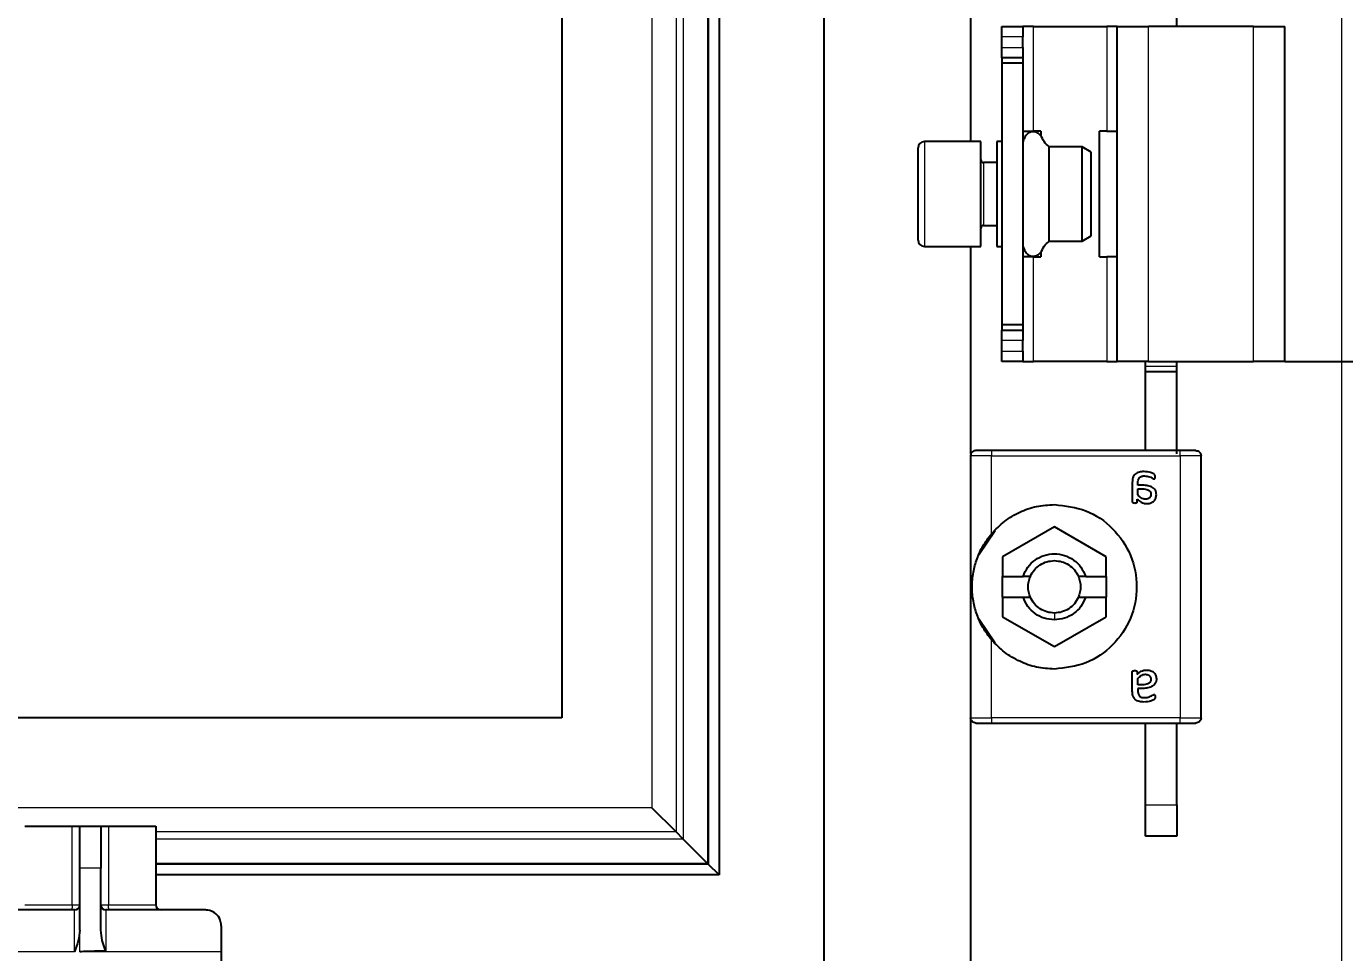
# Model space of a CAD drawing. Header units: millimetres. Extents: x -525 to 1603, y -785 to 978.
# Drawn here: x 1280.6 to 1406.4, y -511 to -422.5 of the extents above; entities that cross this region are included whole.
import ezdxf

# ---------------------------------------------------------------- set-up
doc = ezdxf.new("R2010")
doc.units = ezdxf.units.MM
doc.layers.add('FORMAT', color=7, linetype='Continuous')
doc.styles.add('SLDTEXTSTYLE0', font='TXT', dxfattribs={"width": 0.75})
doc.dimstyles.new('SLDDIMSTYLE0', dxfattribs={"dimtxt": 20, "dimasz": 10, "dimexe": 0, "dimexo": 0.0625, "dimgap": 5, "dimtad": 2, "dimdec": 1, "dimrnd": 1e-09, "dimzin": 12, "dimdsep": 46, "dimtxsty": 'SLDTEXTSTYLE0', "dimsah": 1, "dimcen": 0.09, "dimadec": 0, "dimazin": 3, "dimtfac": 1, "dimtofl": 0, "dimtmove": 0, "dimatfit": 3, "dimfxl": 0, "dimfrac": 2, "dimtolj": 1, "dimtzin": 12, "dimarcsym": 0})

# ---------------------------------------------------------------- blocks, each defined once
blk = doc.blocks.new('_D_8')
at = {"layer": 'FORMAT'}
for p, q in [((1400.7, 677.46), (1602.01, 677.46)), ((1601.01, 677.46), (1601.01, -454.54)), ((1400.7, -454.54), (1602.01, -454.54))]:
    blk.add_line(p, q, dxfattribs=at)
for points in [[(1601.01, 677.46), (1599.47, 667.46), (1602.55, 667.46)], [(1601.01, -454.54), (1602.55, -444.54), (1599.47, -444.54)]]:
    blk.add_solid(points, dxfattribs=at)
at = {"layer": 'FORMAT', "insert": (1575.23, 81.91), "char_height": 20, "attachment_point": 1, "rotation": 90, "style": 'SLDTEXTSTYLE0'}
blk.add_mtext('1132', dxfattribs=at)

msp = doc.modelspace()

# ---------------------------------------------------------------- linework, layer by layer
at = {"color": 8, "linetype": 'Continuous', "lineweight": 18}
for p, q in [((1406.09, 786.36), (1406.09, -563.44)), ((1345.59, 725.36), (1345.59, -502.44)), ((1345.69, 725.46), (1345.69, -502.54)), ((1342.59, 722.36), (1342.59, -499.44)), ((1343.28, 723.06), (1343.28, -500.13)), ((1340.28, 720.06), (1340.28, -497.13)), ((1376.69, -432.54), (1376.69, -422.54)), ((1383.69, -422.54), (1383.69, -432.54)), ((1387.69, -454.54), (1387.69, -422.54)), ((1397.69, -454.54), (1397.69, -422.54)), ((1375.69, -423.54), (1373.69, -423.54)), ((1373.69, -424.54), (1375.69, -424.54)), ((1366.29, -433.54), (1366.29, -441.09)), ((1371.94, -435.54), (1371.94, -441.54)), ((1366.29, -441.09), (1366.29, -443.54)), ((1376.69, -454.54), (1376.69, -444.54)), ((1383.69, -444.54), (1383.69, -454.54)), ((1375.69, -452.54), (1373.69, -452.54)), ((1373.69, -453.54), (1375.69, -453.54)), ((1390.39, -455), (1387.39, -455)), ((1372.69, -470.97), (1372.69, -463.54)), ((1372.69, -463.54), (1390.69, -463.54)), ((1390.69, -463.54), (1390.69, -488.54)), ((1378.69, -478.54), (1378.69, -479.19)), ((1372.69, -488.54), (1372.69, -481.1)), ((1390.69, -488.54), (1372.69, -488.54)), ((1387.39, -496.84), (1390.39, -496.84)), ((1340.28, -497.13), (883.1, -497.13)), ((1284.97, -506.39), (1284.97, -498.89)), ((1288.42, -498.89), (1288.42, -506.39)), ((1342.59, -499.44), (1292.94, -499.44)), ((1343.28, -500.13), (1292.94, -500.13)), ((1287.69, -502.89), (1285.69, -502.89)), ((1345.59, -502.44), (1292.94, -502.44)), ((1345.69, -502.54), (1292.94, -502.54)), ((1280.44, -506.39), (1284.97, -506.39)), ((1284.97, -506.39), (1285.69, -506.39)), ((1285.19, -510.89), (1285.19, -506.89)), ((1287.69, -506.39), (1288.42, -506.39)), ((1288.19, -506.89), (1288.19, -510.81)), ((1288.42, -506.39), (1292.94, -506.39)), ((1285.69, -510.89), (1285.69, -508.82)), ((1285.19, -510.89), (1274.19, -510.89)), ((1299.19, -510.89), (1285.69, -510.89))]:
    msp.add_line(p, q, dxfattribs=at)
at = {"color": 7, "linetype": 'Continuous', "lineweight": 25}
for p, q in [((1356.69, 755.96), (1356.69, -533.04)), ((1346.69, 726.46), (1346.69, -503.54)), ((1331.69, 711.46), (1331.69, -488.54)), ((1370.69, -138.71), (1370.69, -433.54)), ((1390.39, -422.54), (1390.39, -139.04)), ((1373.69, -423.54), (1373.69, -422.54)), ((1373.69, -422.54), (1375.69, -422.54)), ((1375.69, -422.54), (1375.69, -423.54)), ((1376.69, -422.54), (1375.69, -422.54)), ((1376.69, -422.54), (1383.69, -422.54)), ((1384.69, -422.54), (1383.69, -422.54)), ((1384.69, -422.54), (1387.69, -422.54)), ((1384.69, -454.54), (1384.69, -422.54)), ((1397.69, -422.54), (1387.69, -422.54)), ((1397.69, -422.54), (1400.69, -422.54)), ((1400.69, -454.54), (1400.69, -422.54)), ((1373.69, -424.54), (1373.69, -423.54)), ((1375.69, -424.54), (1375.69, -423.54)), ((1373.69, -425.54), (1373.69, -424.54)), ((1375.69, -424.54), (1375.69, -425.54)), ((1375.69, -425.54), (1373.69, -425.54)), ((1373.69, -425.54), (1373.69, -426.04)), ((1375.69, -426.04), (1373.69, -426.04)), ((1373.69, -426.04), (1373.69, -451.04)), ((1375.69, -425.54), (1375.69, -426.04)), ((1375.69, -426.04), (1375.69, -451.04)), ((1375.69, -432.54), (1376.69, -432.54)), ((1377.39, -432.54), (1376.69, -432.54)), ((1377.39, -432.54), (1377.39, -432.99)), ((1382.99, -444.54), (1382.99, -432.54)), ((1383.69, -432.54), (1382.99, -432.54)), ((1383.69, -432.54), (1384.69, -432.54)), ((1371.69, -433.54), (1366.29, -433.54)), ((1371.69, -441.09), (1371.69, -433.54)), ((1373.69, -433.54), (1373.19, -433.54)), ((1373.19, -433.54), (1373.19, -434.75)), ((1365.69, -440.79), (1365.69, -434.14)), ((1373.19, -434.75), (1373.19, -443.54)), ((1381.33, -434.04), (1378.19, -434.04)), ((1378.19, -443.04), (1378.19, -434.04)), ((1382.19, -434.54), (1381.33, -434.04)), ((1381.33, -443.04), (1381.33, -434.04)), ((1382.19, -442.54), (1382.19, -434.54)), ((1373.19, -435.54), (1371.94, -435.54)), ((1365.69, -442.94), (1365.69, -440.79)), ((1371.69, -443.54), (1371.69, -441.09)), ((1371.94, -441.54), (1373.19, -441.54)), ((1381.33, -443.04), (1382.19, -442.54)), ((1366.29, -443.54), (1371.69, -443.54)), ((1370.69, -443.54), (1370.69, -463.36)), ((1373.19, -443.54), (1373.69, -443.54)), ((1378.19, -443.04), (1381.33, -443.04)), ((1376.69, -444.54), (1375.69, -444.54)), ((1376.69, -444.54), (1377.39, -444.54)), ((1377.39, -444.09), (1377.39, -444.54)), ((1382.99, -444.54), (1383.69, -444.54)), ((1384.69, -444.54), (1383.69, -444.54)), ((1375.69, -451.04), (1373.69, -451.04)), ((1373.69, -451.04), (1373.69, -451.54)), ((1373.69, -452.54), (1373.69, -451.54)), ((1373.69, -451.54), (1375.69, -451.54)), ((1375.69, -451.04), (1375.69, -451.54)), ((1375.69, -451.54), (1375.69, -452.54)), ((1373.69, -453.54), (1373.69, -452.54)), ((1375.69, -453.54), (1375.69, -452.54)), ((1373.69, -454.54), (1373.69, -453.54)), ((1375.69, -453.54), (1375.69, -454.54)), ((1375.69, -454.54), (1373.69, -454.54)), ((1375.69, -454.54), (1376.69, -454.54)), ((1383.69, -454.54), (1376.69, -454.54)), ((1383.69, -454.54), (1384.69, -454.54)), ((1387.69, -454.54), (1384.69, -454.54)), ((1387.39, -455), (1387.39, -454.54)), ((1387.39, -455.5), (1387.39, -455)), ((1387.69, -454.54), (1397.69, -454.54)), ((1390.39, -455), (1390.39, -454.54)), ((1390.39, -455.5), (1390.39, -455)), ((1400.69, -454.54), (1397.69, -454.54)), ((1387.39, -455.5), (1390.39, -455.5)), ((1387.39, -463.04), (1387.39, -455.5)), ((1390.39, -463.34), (1390.39, -455.5)), ((1370.69, -463.54), (1370.69, -488.54)), ((1390.69, -463.04), (1372.69, -463.04)), ((1391.29, -463.04), (1391.04, -463.04)), ((1392.69, -488.54), (1392.69, -463.54)), ((1386.13, -466.08), (1386.13, -467.94)), ((1386.66, -466.33), (1386.66, -466.11)), ((1387.04, -466.33), (1386.66, -466.33)), ((1386.66, -466.68), (1387.09, -466.68)), ((1386.66, -467.27), (1386.66, -466.68)), ((1386.59, -467.94), (1386.59, -467.66)), ((1378.69, -470.32), (1373.74, -473.18)), ((1383.64, -473.18), (1378.69, -470.32)), ((1371.52, -472.91), (1373.03, -470.65)), ((1373.74, -473.18), (1373.74, -475.04)), ((1383.64, -475.04), (1383.64, -473.18)), ((1373.74, -475.04), (1375.71, -475.04)), ((1373.74, -477.04), (1373.74, -475.04)), ((1376.4, -475.04), (1375.71, -475.04)), ((1381.68, -475.04), (1380.98, -475.04)), ((1381.68, -475.04), (1383.64, -475.04)), ((1383.64, -475.04), (1383.64, -477.04)), ((1373.74, -477.04), (1373.74, -478.89)), ((1373.74, -477.04), (1375.71, -477.04)), ((1375.71, -477.04), (1376.4, -477.04)), ((1380.98, -477.04), (1381.68, -477.04)), ((1381.68, -477.04), (1383.64, -477.04)), ((1383.64, -478.89), (1383.64, -477.04)), ((1373.03, -481.42), (1371.52, -479.16)), ((1373.74, -478.89), (1378.69, -481.75)), ((1378.69, -481.75), (1383.64, -478.89)), ((1386.13, -485.99), (1386.13, -484.13)), ((1386.59, -484.13), (1386.59, -484.41)), ((1386.66, -485.39), (1386.66, -484.8)), ((1387.09, -485.39), (1386.66, -485.39)), ((1387.04, -485.74), (1386.66, -485.74)), ((1386.66, -485.74), (1386.66, -485.96)), ((1331.69, -488.54), (891.69, -488.54)), ((1370.69, -488.71), (1370.69, -533.04)), ((1372.69, -489.04), (1390.69, -489.04)), ((1387.39, -496.84), (1387.39, -489.04)), ((1390.39, -496.84), (1390.39, -489.04)), ((1391.04, -489.04), (1391.29, -489.04)), ((1387.39, -499.84), (1387.39, -496.84)), ((1390.39, -496.84), (1390.39, -499.84)), ((1342.59, -499.44), (1340.28, -497.13)), ((1280.44, -498.89), (1284.97, -498.89)), ((1284.97, -498.89), (1285.69, -498.89)), ((1285.69, -498.89), (1287.69, -498.89)), ((1285.69, -502.89), (1285.69, -498.89)), ((1287.69, -498.89), (1287.69, -502.89)), ((1287.69, -498.89), (1288.42, -498.89)), ((1288.42, -498.89), (1292.94, -498.89)), ((1292.94, -498.89), (1292.94, -506.39)), ((1343.28, -500.13), (1342.59, -499.44)), ((1345.59, -502.44), (1343.28, -500.13)), ((1390.39, -499.84), (1387.39, -499.84)), ((1285.69, -508.82), (1285.69, -502.89)), ((1287.69, -508.82), (1287.69, -502.89)), ((1346.69, -503.54), (1345.69, -502.54)), ((1346.69, -503.54), (1292.94, -503.54)), ((1285.19, -506.89), (1275.69, -506.89)), ((1297.69, -506.89), (1288.19, -506.89)), ((1299.19, -508.39), (1299.19, -510.89)), ((1299.19, -510.89), (1299.19, -515.14))]:
    msp.add_line(p, q, dxfattribs=at)
at = {"color": 8, "linetype": 'Continuous', "lineweight": 18, "flags": 128}
for points in [[(1284.97, -506.39), (1284.97, -506.48), (1284.96, -506.58), (1284.95, -506.66), (1284.93, -506.74), (1284.91, -506.8), (1284.88, -506.85), (1284.86, -506.88), (1284.83, -506.89)], [(1288.55, -506.89), (1288.53, -506.88), (1288.5, -506.85), (1288.48, -506.8), (1288.46, -506.74), (1288.44, -506.66), (1288.43, -506.58), (1288.42, -506.48), (1288.42, -506.39)]]:
    msp.add_lwpolyline(points, dxfattribs=at)
at = {"color": 7, "linetype": 'Continuous', "lineweight": 25}
for centre, radius, start, end in [((1366.29, -434.14), 0.6, 90, 180), ((1371.94, -435.29), 0.25, 180, 270), ((1371.94, -441.79), 0.25, 90, 180), ((1366.29, -442.94), 0.6, 180, 270), ((1285.19, -506.39), 0.5, 270, 0), ((1288.19, -506.39), 0.5, 180, 270), ((1293.44, -506.39), 0.5, 180, 270)]:
    msp.add_arc(centre, radius, start, end, dxfattribs=at)
msp.add_ellipse((16714.87, -510.89), major_axis=(15429.18, 0), ratio=0.000259, start_param=3.123591, end_param=3.141593, dxfattribs=at)
for points, knots in [([(1378.19, -434.04), (1378.02, -433.88), (1377.67, -433.58), (1377.48, -433.01), (1377.11, -432.7), (1376.77, -432.57), (1376.41, -432.61), (1376.07, -432.8), (1375.82, -433.16), (1375.73, -433.45), (1375.69, -433.6)], [0, 0, 0, 0, 0.185676, 0.371025, 0.466937, 0.562172, 0.656347, 0.751553, 0.873842, 1, 1, 1, 1]), ([(1375.69, -443.47), (1375.73, -443.62), (1375.82, -443.91), (1376.07, -444.28), (1376.41, -444.46), (1376.77, -444.5), (1377.11, -444.37), (1377.48, -444.06), (1377.67, -443.5), (1378.02, -443.19), (1378.19, -443.04)], [0, 0, 0, 0, 0.126158, 0.248447, 0.343653, 0.437828, 0.533063, 0.628975, 0.814324, 1, 1, 1, 1]), ([(1387.25, -465.04), (1387.1, -465.04), (1386.87, -465.05), (1386.59, -465.15), (1386.41, -465.27), (1386.27, -465.43), (1386.15, -465.71), (1386.14, -465.93), (1386.13, -466.08)], [0, 0, 0, 0, 0.250089, 0.382495, 0.500259, 0.622163, 0.750133, 1, 1, 1, 1]), ([(1386.66, -466.11), (1386.67, -466.02), (1386.67, -465.89), (1386.73, -465.72), (1386.81, -465.61), (1386.91, -465.53), (1387.04, -465.48), (1387.17, -465.45), (1387.26, -465.45), (1387.3, -465.45)], [0, 0, 0, 0, 0.250023, 0.382539, 0.499802, 0.620838, 0.749652, 0.874777, 1, 1, 1, 1]), ([(1388.31, -465.53), (1388.31, -465.48), (1388.31, -465.39), (1388.24, -465.31), (1388.11, -465.22), (1387.78, -465.09), (1387.46, -465.06), (1387.25, -465.04)], [0, 0, 0, 0, 0.124693, 0.187182, 0.249773, 0.500039, 1, 1, 1, 1]), ([(1387.3, -465.45), (1387.46, -465.47), (1387.7, -465.49), (1387.96, -465.62), (1388.08, -465.69), (1388.15, -465.73), (1388.19, -465.74), (1388.21, -465.74)], [0, 0, 0, 0, 0.4987, 0.749508, 0.874949, 0.946783, 1, 1, 1, 1]), ([(1388.43, -467.25), (1388.42, -467.17), (1388.41, -467.02), (1388.32, -466.8), (1388.16, -466.62), (1387.9, -466.45), (1387.51, -466.35), (1387.2, -466.34), (1387.04, -466.33)], [0, 0, 0, 0, 0.125049, 0.249886, 0.370856, 0.49982, 0.749609, 1, 1, 1, 1]), ([(1387.09, -466.68), (1387.19, -466.69), (1387.38, -466.69), (1387.6, -466.76), (1387.75, -466.85), (1387.84, -466.95), (1387.89, -467.08), (1387.9, -467.17), (1387.9, -467.21)], [0, 0, 0, 0, 0.279652, 0.500248, 0.629485, 0.750186, 0.875763, 1, 1, 1, 1]), ([(1388.21, -465.74), (1388.22, -465.74), (1388.23, -465.74), (1388.25, -465.73), (1388.27, -465.71), (1388.29, -465.69), (1388.3, -465.65), (1388.31, -465.61), (1388.31, -465.57), (1388.31, -465.55), (1388.31, -465.53)], [0, 0, 0, 0, 0.128825, 0.180169, 0.243397, 0.36986, 0.499864, 0.749649, 0.843476, 1, 1, 1, 1]), ([(1386.13, -467.94), (1386.13, -467.96), (1386.14, -467.97), (1386.15, -467.99), (1386.18, -468.01), (1386.25, -468.03), (1386.32, -468.04), (1386.36, -468.04)], [0, 0, 0, 0, 0.124881, 0.183376, 0.250934, 0.500336, 1, 1, 1, 1]), ([(1386.36, -468.04), (1386.41, -468.04), (1386.48, -468.03), (1386.55, -468.02), (1386.58, -467.99), (1386.59, -467.97), (1386.59, -467.95), (1386.59, -467.94)], [0, 0, 0, 0, 0.499718, 0.749437, 0.810587, 0.875078, 1, 1, 1, 1]), ([(1386.59, -467.66), (1386.72, -467.78), (1386.9, -467.95), (1387.18, -468.06), (1387.34, -468.09), (1387.43, -468.09), (1387.47, -468.09)], [0, 0, 0, 0, 0.499113, 0.749325, 0.874665, 1, 1, 1, 1]), ([(1387.38, -467.68), (1387.31, -467.68), (1387.17, -467.67), (1386.91, -467.53), (1386.76, -467.37), (1386.66, -467.27)], [0, 0, 0, 0, 0.249939, 0.499864, 1, 1, 1, 1]), ([(1387.9, -467.21), (1387.89, -467.28), (1387.88, -467.38), (1387.82, -467.49), (1387.76, -467.57), (1387.67, -467.62), (1387.58, -467.66), (1387.48, -467.68), (1387.42, -467.68), (1387.38, -467.68)], [0, 0, 0, 0, 0.249168, 0.373635, 0.49939, 0.619394, 0.749656, 0.87477, 1, 1, 1, 1]), ([(1387.47, -468.09), (1387.59, -468.09), (1387.77, -468.08), (1388, -467.99), (1388.15, -467.89), (1388.28, -467.76), (1388.4, -467.56), (1388.42, -467.37), (1388.43, -467.25)], [0, 0, 0, 0, 0.25007, 0.379181, 0.500499, 0.62417, 0.750842, 1, 1, 1, 1]), ([(1372.69, -481.1), (1372.41, -480.72), (1371.84, -479.97), (1371.28, -478.72), (1370.93, -477.44), (1370.8, -476.04), (1370.93, -474.63), (1371.28, -473.35), (1371.84, -472.1), (1372.41, -471.35), (1372.69, -470.97)], [0, 0, 0, 0, 0.125762, 0.25037, 0.375307, 0.500139, 0.62481, 0.749763, 0.874888, 1, 1, 1, 1]), ([(1386.13, -484.13), (1386.13, -484.12), (1386.14, -484.1), (1386.15, -484.08), (1386.18, -484.06), (1386.25, -484.04), (1386.32, -484.04), (1386.36, -484.04)], [0, 0, 0, 0, 0.124884, 0.1863766, 0.2509142, 0.5003223, 1, 1, 1, 1]), ([(1386.36, -484.04), (1386.41, -484.04), (1386.47, -484.04), (1386.54, -484.05), (1386.56, -484.07), (1386.58, -484.08), (1386.59, -484.1), (1386.59, -484.12), (1386.59, -484.13)], [0, 0, 0, 0, 0.499162, 0.644242, 0.749698, 0.813605, 0.875217, 1, 1, 1, 1]), ([(1386.59, -484.41), (1386.72, -484.29), (1386.9, -484.12), (1387.22, -484), (1387.38, -483.98), (1387.47, -483.98)], [0, 0, 0, 0, 0.499364, 0.749701, 1, 1, 1, 1]), ([(1387.47, -483.98), (1387.59, -483.98), (1387.77, -484), (1388, -484.08), (1388.15, -484.18), (1388.28, -484.31), (1388.4, -484.52), (1388.42, -484.7), (1388.43, -484.82)], [0, 0, 0, 0, 0.25007, 0.379559, 0.500499, 0.624556, 0.750843, 1, 1, 1, 1]), ([(1386.66, -484.8), (1386.76, -484.7), (1386.91, -484.54), (1387.14, -484.43), (1387.28, -484.39), (1387.35, -484.39), (1387.38, -484.39)], [0, 0, 0, 0, 0.4997651, 0.7495043, 0.8747708, 1, 1, 1, 1]), ([(1388.43, -484.82), (1388.43, -484.86), (1388.43, -484.94), (1388.4, -485.09), (1388.32, -485.28), (1388.16, -485.45), (1387.9, -485.62), (1387.51, -485.72), (1387.2, -485.74), (1387.04, -485.74)], [0, 0, 0, 0, 0.0626366, 0.1252782, 0.2500723, 0.3748405, 0.4999941, 0.7496958, 1, 1, 1, 1]), ([(1387.9, -484.86), (1387.9, -484.9), (1387.89, -485), (1387.84, -485.12), (1387.75, -485.23), (1387.6, -485.32), (1387.38, -485.38), (1387.19, -485.39), (1387.09, -485.39)], [0, 0, 0, 0, 0.124446, 0.249795, 0.37, 0.499734, 0.719932, 1, 1, 1, 1]), ([(1387.38, -484.39), (1387.45, -484.39), (1387.55, -484.4), (1387.67, -484.45), (1387.75, -484.5), (1387.82, -484.58), (1387.87, -484.66), (1387.89, -484.76), (1387.9, -484.83), (1387.9, -484.86)], [0, 0, 0, 0, 0.2496231, 0.3771401, 0.499734, 0.6227303, 0.7498125, 0.8748762, 1, 1, 1, 1]), ([(1387.25, -487.04), (1387.17, -487.03), (1387.03, -487.03), (1386.8, -486.99), (1386.59, -486.93), (1386.41, -486.81), (1386.27, -486.64), (1386.15, -486.36), (1386.14, -486.14), (1386.13, -485.99)], [0, 0, 0, 0, 0.1252554, 0.2504368, 0.3830659, 0.5004929, 0.622629, 0.7502495, 1, 1, 1, 1]), ([(1386.66, -485.96), (1386.66, -486.01), (1386.67, -486.09), (1386.69, -486.23), (1386.73, -486.36), (1386.81, -486.47), (1386.91, -486.55), (1387.08, -486.61), (1387.21, -486.62), (1387.3, -486.62)], [0, 0, 0, 0, 0.125295, 0.250514, 0.383518, 0.50035, 0.621938, 0.750243, 1, 1, 1, 1]), ([(1388.31, -486.54), (1388.31, -486.57), (1388.31, -486.62), (1388.29, -486.7), (1388.24, -486.77), (1388.11, -486.86), (1387.78, -486.99), (1387.46, -487.02), (1387.25, -487.04)], [0, 0, 0, 0, 0.0626863, 0.1251726, 0.1876279, 0.2501847, 0.5003136, 1, 1, 1, 1]), ([(1387.3, -486.62), (1387.46, -486.61), (1387.77, -486.58), (1388.04, -486.37), (1388.19, -486.33), (1388.21, -486.33)], [0, 0, 0, 0, 0.498852, 0.946609, 1, 1, 1, 1]), ([(1388.21, -486.33), (1388.22, -486.33), (1388.24, -486.33), (1388.25, -486.34), (1388.27, -486.36), (1388.29, -486.38), (1388.31, -486.44), (1388.31, -486.5), (1388.31, -486.54)], [0, 0, 0, 0, 0.13107, 0.182437, 0.243796, 0.371388, 0.500442, 1, 1, 1, 1]), ([(1299.19, -508.39), (1299.17, -508.2), (1299.11, -507.73), (1298.64, -507.14), (1298.11, -506.91), (1297.76, -506.89), (1297.69, -506.89), (1297.69, -506.89)], [0, 0, 0, 0, 0.19414, 0.485275, 0.898779, 0.996769, 1, 1, 1, 1]), ([(1285.69, -508.82), (1285.65, -509.16), (1285.57, -509.86), (1285.32, -510.53), (1285.19, -510.88), (1285.19, -510.89)], [0, 0, 0, 0, 0.475461, 0.994056, 1, 1, 1, 1]), ([(1288.19, -510.81), (1288.19, -510.81), (1288.19, -510.81), (1288.18, -510.81), (1288.17, -510.79), (1288.13, -510.71), (1288.01, -510.38), (1287.79, -509.74), (1287.73, -509.15), (1287.69, -508.82)], [0, 0, 0, 0, 0.00167, 0.003889, 0.009531, 0.034361, 0.132751, 0.526214, 1, 1, 1, 1])]:
    msp.add_open_spline(points, degree=3, knots=knots, dxfattribs=at)
for points in [[(1371.19, -463.04), (1371.13, -463.04), (1371, -463.06), (1370.83, -463.17), (1370.72, -463.34), (1370.7, -463.47), (1370.69, -463.54)], [(1372.69, -463.04), (1372.5, -463.04), (1372.1, -463.04), (1371.61, -463.04), (1371.26, -463.04), (1371.22, -463.04), (1371.19, -463.04)], [(1392.19, -463.04), (1392.17, -463.04), (1392.12, -463.04), (1391.78, -463.04), (1391.28, -463.04), (1390.89, -463.04), (1390.69, -463.04)], [(1392.19, -463.04), (1392.26, -463.04), (1392.39, -463.06), (1392.55, -463.17), (1392.67, -463.34), (1392.69, -463.47), (1392.69, -463.54)], [(1372.69, -470.97), (1373.09, -470.56), (1373.88, -469.74), (1375.36, -468.87), (1376.98, -468.29), (1378.12, -468.22), (1378.69, -468.19)], [(1378.69, -468.19), (1379.72, -468.3), (1381.77, -468.54), (1384.39, -470.36), (1386.13, -472.95), (1386.75, -476.04), (1386.13, -479.12), (1384.39, -481.72), (1381.77, -483.53), (1379.72, -483.77), (1378.69, -483.89)], [(1375.71, -475.04), (1375.84, -474.74), (1376.1, -474.13), (1376.83, -473.44), (1377.71, -472.99), (1378.69, -472.83), (1379.68, -472.99), (1380.56, -473.44), (1381.28, -474.13), (1381.55, -474.74), (1381.68, -475.04)], [(1376.4, -475.04), (1376.52, -474.82), (1376.75, -474.4), (1377.31, -473.92), (1377.97, -473.6), (1378.45, -473.56), (1378.69, -473.54)], [(1378.69, -473.54), (1378.93, -473.56), (1379.42, -473.6), (1380.08, -473.92), (1380.64, -474.4), (1380.87, -474.82), (1380.98, -475.04)], [(1376.4, -477.04), (1376.34, -476.87), (1376.22, -476.55), (1376.18, -476.04), (1376.22, -475.52), (1376.34, -475.2), (1376.4, -475.04)], [(1380.98, -475.04), (1381.04, -475.2), (1381.16, -475.52), (1381.21, -476.04), (1381.16, -476.55), (1381.04, -476.87), (1380.98, -477.04)], [(1378.69, -479.19), (1378.36, -479.16), (1377.71, -479.1), (1376.83, -478.63), (1376.1, -477.94), (1375.84, -477.34), (1375.71, -477.04)], [(1378.69, -478.54), (1378.45, -478.52), (1377.97, -478.48), (1377.31, -478.15), (1376.75, -477.68), (1376.52, -477.25), (1376.4, -477.04)], [(1381.68, -477.04), (1381.55, -477.34), (1381.28, -477.94), (1380.56, -478.63), (1379.68, -479.1), (1379.02, -479.16), (1378.69, -479.19)], [(1380.98, -477.04), (1380.87, -477.25), (1380.64, -477.68), (1380.08, -478.15), (1379.42, -478.48), (1378.93, -478.52), (1378.69, -478.54)], [(1378.69, -483.89), (1378.12, -483.85), (1376.98, -483.78), (1375.36, -483.2), (1373.88, -482.33), (1373.09, -481.51), (1372.69, -481.1)], [(1371.19, -489.04), (1371.13, -489.03), (1371, -489.01), (1370.83, -488.9), (1370.72, -488.73), (1370.7, -488.6), (1370.69, -488.54)], [(1371.19, -489.04), (1371.22, -489.04), (1371.26, -489.04), (1371.61, -489.04), (1372.1, -489.04), (1372.5, -489.04), (1372.69, -489.04)], [(1390.69, -489.04), (1390.89, -489.04), (1391.28, -489.04), (1391.78, -489.04), (1392.12, -489.04), (1392.17, -489.04), (1392.19, -489.04)], [(1392.69, -488.54), (1392.69, -488.6), (1392.67, -488.73), (1392.55, -488.9), (1392.39, -489.01), (1392.26, -489.03), (1392.19, -489.04)]]:
    msp.add_open_spline(points, degree=3, dxfattribs=at)
at = {"color": 8, "linetype": 'Continuous', "lineweight": 18}
for points in [[(1372.69, -463.54), (1372.43, -463.54), (1371.91, -463.54), (1371.25, -463.54), (1370.78, -463.54), (1370.72, -463.54), (1370.69, -463.54)], [(1372.69, -463.04), (1372.69, -463.04), (1372.69, -463.06), (1372.69, -463.17), (1372.69, -463.34), (1372.69, -463.47), (1372.69, -463.54)], [(1390.69, -463.54), (1390.69, -463.47), (1390.69, -463.34), (1390.69, -463.17), (1390.69, -463.06), (1390.69, -463.04), (1390.69, -463.04)], [(1392.69, -463.54), (1392.66, -463.54), (1392.6, -463.54), (1392.14, -463.54), (1391.48, -463.54), (1390.95, -463.54), (1390.69, -463.54)], [(1370.69, -488.54), (1370.72, -488.54), (1370.78, -488.54), (1371.25, -488.54), (1371.91, -488.54), (1372.43, -488.54), (1372.69, -488.54)], [(1372.69, -488.54), (1372.69, -488.6), (1372.69, -488.73), (1372.69, -488.9), (1372.69, -489.01), (1372.69, -489.03), (1372.69, -489.04)], [(1390.69, -489.04), (1390.69, -489.03), (1390.69, -489.01), (1390.69, -488.9), (1390.69, -488.73), (1390.69, -488.6), (1390.69, -488.54)], [(1390.69, -488.54), (1390.95, -488.54), (1391.48, -488.54), (1392.14, -488.54), (1392.6, -488.54), (1392.66, -488.54), (1392.69, -488.54)]]:
    msp.add_open_spline(points, degree=3, dxfattribs=at)

# ---------------------------------------------------------------- dimensions: what is measured, and where the dimension line sits
at = {"layer": 'FORMAT'}
dim = msp.add_linear_dim(base=(1601.01, -454.54), p1=(1400.69, 677.46), p2=(1400.69, -454.54), angle=90, dimstyle='SLDDIMSTYLE0', dxfattribs=at)
dim.commit()
dim.dimension.update_dxf_attribs({"geometry": '_D_8', "text_midpoint": (1601.01, 111.46), "dimtype": 160})

doc.saveas('drawing.dxf')
